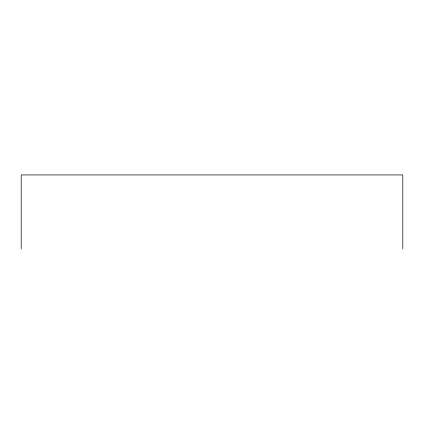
<?xml version="1.0" encoding="UTF-8"?>
<svg xmlns="http://www.w3.org/2000/svg" width="424" height="424" viewBox="0 0 424 424"><rect width="100%" height="100%" fill="white"/><g stroke="black" fill="none" stroke-linecap="round" stroke-linejoin="round"><path stroke-width="0.64" d="M402.8 249.068L402.8 174.932L21.2 174.932L21.2 249.068"/></g></svg>
